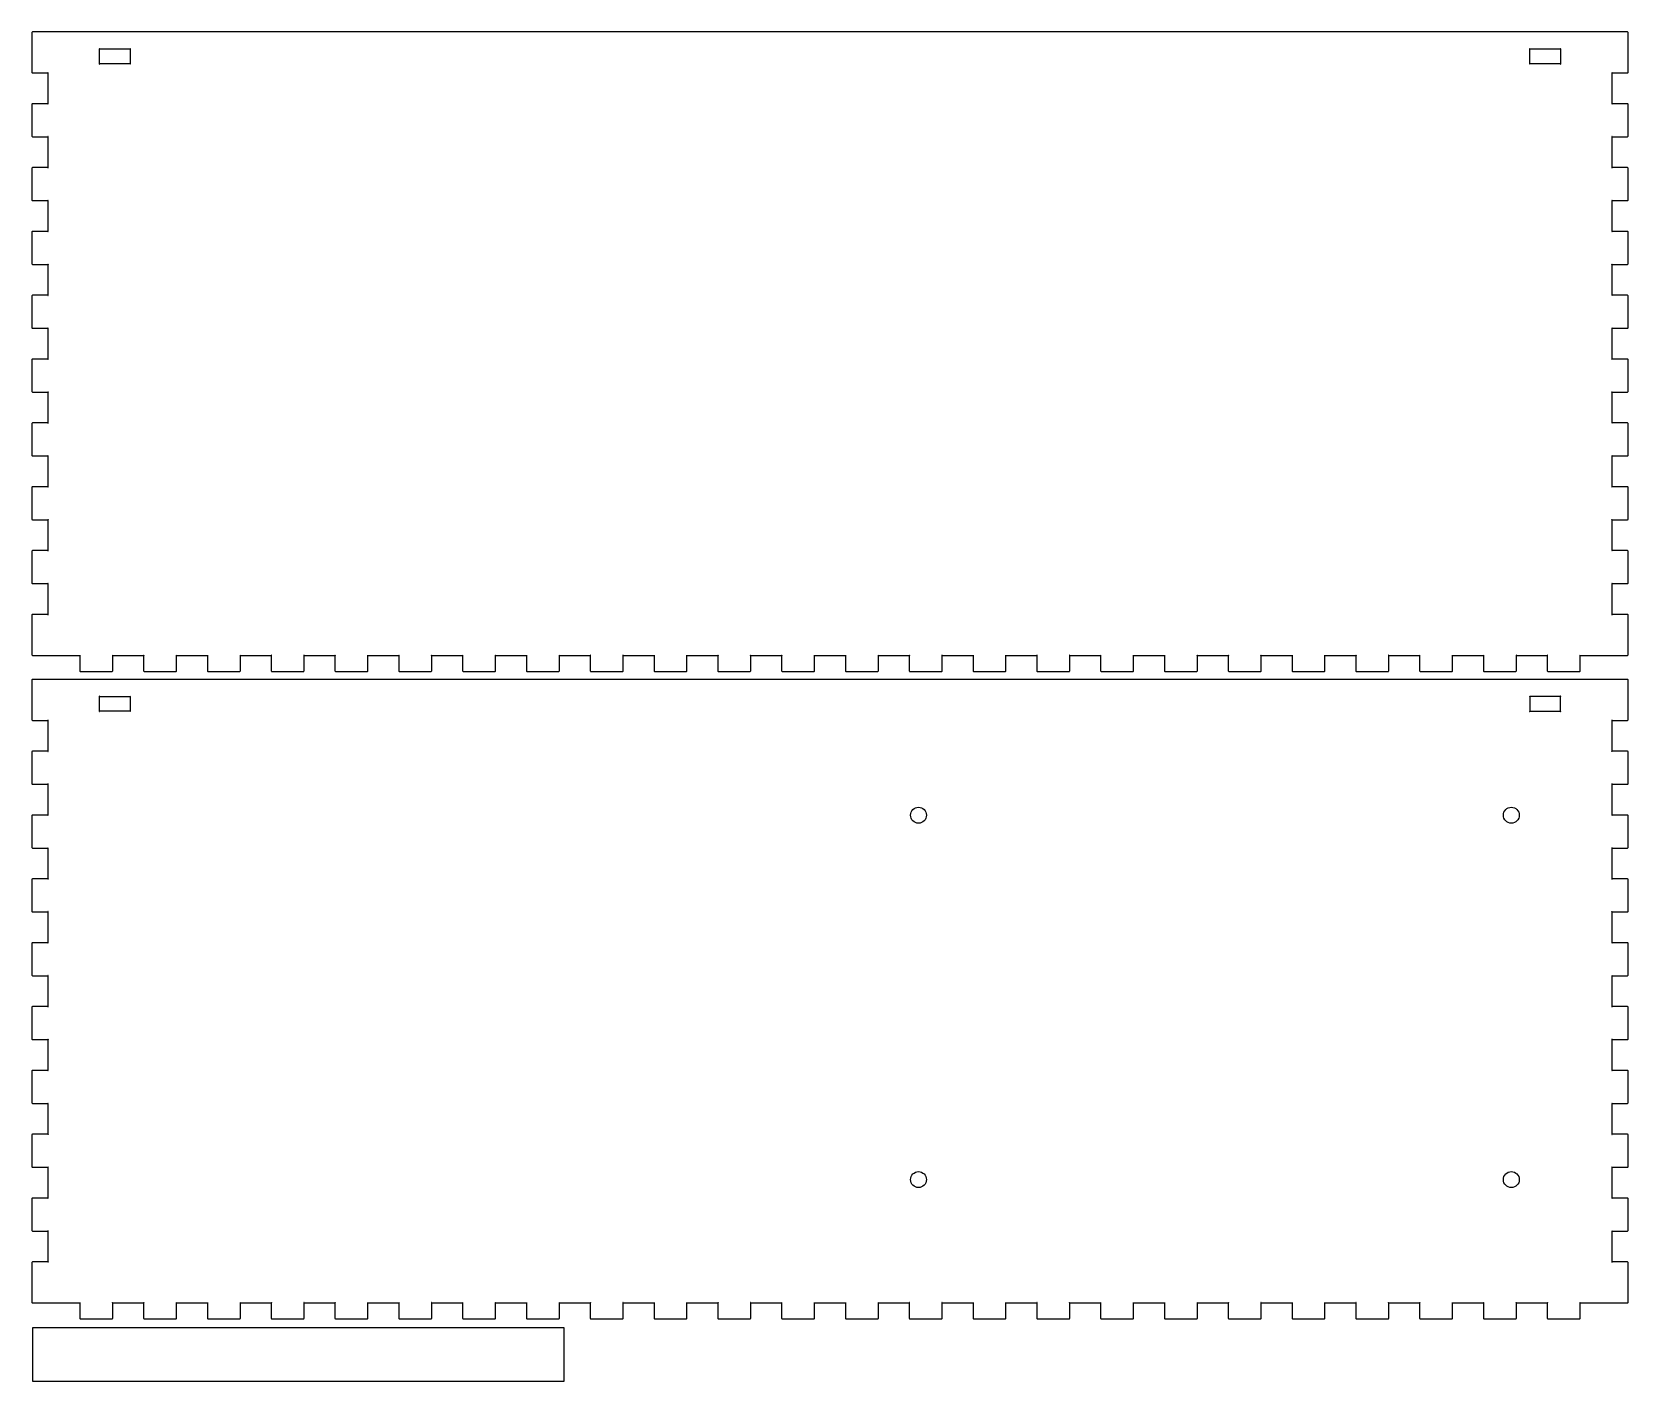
# Model space of a CAD drawing. Header units: millimetres. Extents: x 10 to 462, y 10 to 594.
# Drawn here: x 10 to 310.2, y 10 to 263.6 of the extents above; entities that cross this region are included whole.
import ezdxf

# ---------------------------------------------------------------- set-up
doc = ezdxf.new("R2010")
doc.units = ezdxf.units.MM
doc.layers.get('0').update_dxf_attribs({"linetype": 'CONTINUOUS'})

msp = doc.modelspace()

# ---------------------------------------------------------------- linework, layer by layer
for points in [[(43.0816, 143.4), (43.0996, 143.4), (49.0996, 143.4), (49.1162, 143.4), (49.1698, 143.43), (49.2002, 143.484), (49.2002, 143.5), (49.2002, 146.4), (55.0002, 146.4), (55.0101, 146.4), (55.0414, 146.415), (55.0376, 146.439), (55.0139, 146.443), (55.0002, 146.411), (55.0002, 146.4), (55.0002, 143.5), (55.0002, 143.484), (55.0291, 143.43), (55.0817, 143.4), (55.0997, 143.4), (61.0994, 143.4), (61.1159, 143.4), (61.1699, 143.43), (61.1999, 143.484), (61.1999, 143.5), (61.1999, 146.4), (67.0003, 146.4), (67.0003, 146.411), (67.014, 146.443), (67.0373, 146.439), (67.0415, 146.415), (67.0098, 146.4), (67.0003, 146.4), (67.0003, 143.5), (67.0003, 143.484), (67.0292, 143.43), (67.0814, 143.4), (67.0994, 143.4), (73.1008, 143.4), (73.1174, 143.4), (73.1696, 143.43), (73.2, 143.484), (73.2, 143.5), (73.2, 146.4), (73.189, 146.4), (73.1573, 146.415), (73.1629, 146.439), (73.1848, 146.443), (73.2, 146.411), (73.2, 146.4), (79.0004, 146.4), (79.0004, 146.411), (79.0141, 146.443), (79.0374, 146.439), (79.0416, 146.415), (79.0099, 146.4), (79.0004, 146.4), (79.0004, 143.5), (79.0004, 143.484), (79.0293, 143.43), (79.0815, 143.4), (79.0995, 143.4), (85.0995, 143.4), (85.1158, 143.4), (85.1697, 143.43), (85.2001, 143.484), (85.2001, 143.5), (85.2001, 146.4), (85.1888, 146.4), (85.1574, 146.415), (85.1613, 146.439), (85.1849, 146.443), (85.2001, 146.411), (85.2001, 146.4), (91.0001, 146.4), (91.0096, 146.4), (91.0414, 146.415), (91.0375, 146.439), (91.0138, 146.443), (91.0001, 146.411), (91.0001, 146.4), (91.0001, 143.5), (91.0001, 143.484), (91.029, 143.43), (91.0816, 143.4), (91.0992, 143.4), (97.0993, 143.4), (97.1158, 143.4), (97.1695, 143.43), (97.1998, 143.484), (97.1998, 143.5), (97.1998, 146.4), (97.1889, 146.4), (97.1571, 146.415), (97.1614, 146.439), (97.1846, 146.443), (97.1998, 146.411), (97.1998, 146.4), (103, 146.4), (103.01, 146.4), (103.041, 146.415), (103.037, 146.439), (103.014, 146.443), (103, 146.411), (103, 146.4), (103, 143.5), (103, 143.484), (103.029, 143.43), (103.083, 143.4), (103.101, 143.4), (109.101, 143.4), (109.117, 143.4), (109.17, 143.43), (109.2, 143.484), (109.2, 143.5), (109.2, 146.4), (109.2, 146.411), (109.185, 146.443), (109.163, 146.439), (109.157, 146.415), (109.189, 146.4), (109.2, 146.4), (115, 146.4), (115, 143.5), (115, 143.484), (115.029, 143.43), (115.083, 143.4), (115.101, 143.4), (121.101, 143.4), (121.117, 143.4), (121.171, 143.43), (121.2, 143.484), (121.2, 143.5), (121.2, 146.4), (127, 146.4), (127, 143.5), (127, 143.484), (127.029, 143.43), (127.081, 143.4), (127.099, 143.4), (133.099, 143.4), (133.116, 143.4), (133.169, 143.43), (133.2, 143.484), (133.2, 143.5), (133.2, 146.4), (133.2, 146.411), (133.185, 146.443), (133.161, 146.439), (133.157, 146.415), (133.189, 146.4), (133.2, 146.4), (139, 146.4), (139, 146.411), (139.014, 146.443), (139.037, 146.439), (139.041, 146.415), (139.01, 146.4), (139, 146.4), (139, 143.5), (139, 143.484), (139.029, 143.43), (139.083, 143.4), (139.101, 143.4), (145.101, 143.4), (145.117, 143.4), (145.171, 143.43), (145.2, 143.484), (145.2, 143.5), (145.2, 146.4), (145.189, 146.4), (145.157, 146.415), (145.162, 146.439), (145.185, 146.443), (145.2, 146.411), (145.2, 146.4), (151, 146.4), (151, 146.411), (151.014, 146.443), (151.037, 146.439), (151.041, 146.415), (151.01, 146.4), (151, 146.4), (151, 143.5), (151, 143.484), (151.029, 143.43), (151.083, 143.4), (151.1, 143.4), (157.1, 143.4), (157.117, 143.4), (157.171, 143.43), (157.2, 143.484), (157.2, 143.5), (157.2, 146.4), (157.189, 146.4), (157.157, 146.415), (157.163, 146.439), (157.185, 146.443), (157.2, 146.411), (157.2, 146.4), (163, 146.4), (163, 143.5), (163, 143.484), (163.029, 143.43), (163.082, 143.4), (163.1, 143.4), (169.1, 143.4), (169.117, 143.4), (169.171, 143.43), (169.2, 143.484), (169.2, 143.5), (169.2, 146.4), (175, 146.4), (175, 146.411), (175.014, 146.443), (175.037, 146.439), (175.041, 146.415), (175.01, 146.4), (175, 146.4), (175, 143.5), (175, 143.484), (175.029, 143.43), (175.083, 143.4), (175.101, 143.4), (181.1, 143.4), (181.117, 143.4), (181.171, 143.43), (181.2, 143.484), (181.2, 143.5), (181.2, 146.4), (187, 146.4), (187.009, 146.4), (187.041, 146.415), (187.037, 146.439), (187.013, 146.443), (187, 146.411), (187, 146.4), (187, 143.5), (187, 143.484), (187.029, 143.43), (187.083, 143.4), (187.1, 143.4), (193.1, 143.4), (193.117, 143.4), (193.171, 143.43), (193.199, 143.484), (193.199, 143.5), (193.199, 146.4), (199, 146.4), (199, 143.5), (199, 143.484), (199.029, 143.43), (199.082, 143.4), (199.1, 143.4), (205.1, 143.4), (205.117, 143.4), (205.171, 143.43), (205.2, 143.484), (205.2, 143.5), (205.2, 146.4), (211, 146.4), (211, 143.5), (211, 143.484), (211.028, 143.43), (211.082, 143.4), (211.1, 143.4), (217.1, 143.4), (217.117, 143.4), (217.171, 143.43), (217.2, 143.484), (217.2, 143.5), (217.2, 146.4), (217.188, 146.4), (217.157, 146.415), (217.162, 146.439), (217.184, 146.443), (217.2, 146.411), (217.2, 146.4), (223, 146.4), (223, 146.411), (223.013, 146.443), (223.037, 146.439), (223.041, 146.415), (223.009, 146.4), (223, 146.4), (223, 143.5), (223, 143.484), (223.029, 143.43), (223.082, 143.4), (223.1, 143.4), (229.1, 143.4), (229.117, 143.4), (229.17, 143.43), (229.199, 143.484), (229.199, 143.5), (229.199, 146.4), (229.188, 146.4), (229.157, 146.415), (229.162, 146.439), (229.184, 146.443), (229.199, 146.411), (229.199, 146.4), (235, 146.4), (235, 146.411), (235.013, 146.443), (235.037, 146.439), (235.041, 146.415), (235.009, 146.4), (235, 146.4), (235, 143.5), (235, 143.484), (235.029, 143.43), (235.082, 143.4), (235.1, 143.4), (241.1, 143.4), (241.117, 143.4), (241.171, 143.43), (241.201, 143.484), (241.201, 143.5), (241.201, 146.4), (241.19, 146.4), (241.158, 146.415), (241.162, 146.439), (241.186, 146.443), (241.201, 146.411), (241.201, 146.4), (246.999, 146.4), (246.999, 146.411), (247.013, 146.443), (247.037, 146.439), (247.041, 146.415), (247.009, 146.4), (246.999, 146.4), (246.999, 143.5), (246.999, 143.484), (247.028, 143.43), (247.082, 143.4), (247.1, 143.4), (253.1, 143.4), (253.117, 143.4), (253.17, 143.43), (253.199, 143.484), (253.199, 143.5), (253.199, 146.4), (253.199, 146.411), (253.184, 146.443), (253.162, 146.439), (253.157, 146.415), (253.188, 146.4), (253.199, 146.4), (259, 146.4), (259, 146.411), (259.013, 146.443), (259.037, 146.439), (259.041, 146.415), (259.009, 146.4), (259, 146.4), (259, 143.5), (259, 143.484), (259.029, 143.43), (259.082, 143.4), (259.1, 143.4), (265.1, 143.4), (265.117, 143.4), (265.17, 143.43), (265.199, 143.484), (265.199, 143.5), (265.199, 146.4), (265.199, 146.411), (265.184, 146.443), (265.162, 146.439), (265.157, 146.415), (265.188, 146.4), (265.199, 146.4), (271, 146.4), (271, 143.5), (271, 143.484), (271.029, 143.43), (271.082, 143.4), (271.1, 143.4), (277.1, 143.4), (277.116, 143.4), (277.17, 143.43), (277.201, 143.484), (277.201, 143.5), (277.201, 146.4), (277.201, 146.411), (277.186, 146.443), (277.162, 146.439), (277.158, 146.415), (277.189, 146.4), (277.201, 146.4), (282.999, 146.4), (283.009, 146.4), (283.041, 146.415), (283.037, 146.439), (283.013, 146.443), (282.999, 146.411), (282.999, 146.4), (282.999, 143.5), (282.999, 143.484), (283.028, 143.43), (283.082, 143.4), (283.1, 143.4), (289.1, 143.4), (289.117, 143.4), (289.17, 143.43), (289.201, 143.484), (289.201, 143.5), (289.201, 146.4), (294.999, 146.4), (295.009, 146.4), (295.041, 146.415), (295.037, 146.439), (295.013, 146.443), (294.999, 146.411), (294.999, 146.4), (294.999, 143.5), (294.999, 143.484), (295.028, 143.43), (295.082, 143.4), (295.1, 143.4), (301.1, 143.4), (301.117, 143.4), (301.17, 143.43), (301.201, 143.484), (301.201, 143.5), (301.201, 146.4), (307.1, 146.4), (310.1, 146.4), (310.116, 146.4), (310.17, 146.43), (310.201, 146.484), (310.201, 146.501), (310.201, 154), (310.201, 154.018), (310.17, 154.071), (310.116, 154.1), (310.1, 154.1), (307.201, 154.1), (307.189, 154.1), (307.158, 154.087), (307.162, 154.063), (307.185, 154.059), (307.201, 154.091), (307.201, 154.1), (307.201, 159.901), (310.1, 159.901), (310.116, 159.901), (310.17, 159.93), (310.201, 159.983), (310.201, 160), (310.201, 166), (310.201, 166.018), (310.17, 166.072), (310.116, 166.1), (310.1, 166.1), (307.201, 166.1), (307.201, 166.091), (307.185, 166.059), (307.162, 166.063), (307.158, 166.087), (307.189, 166.1), (307.201, 166.1), (307.201, 171.901), (307.189, 171.901), (307.158, 171.916), (307.162, 171.938), (307.185, 171.943), (307.201, 171.912), (307.201, 171.901), (310.1, 171.901), (310.116, 171.901), (310.17, 171.929), (310.201, 171.983), (310.201, 172), (310.201, 178), (310.201, 178.018), (310.17, 178.072), (310.116, 178.101), (310.1, 178.101), (307.201, 178.101), (307.189, 178.101), (307.158, 178.087), (307.162, 178.063), (307.185, 178.059), (307.201, 178.091), (307.201, 178.101), (307.201, 183.899), (307.189, 183.899), (307.158, 183.914), (307.162, 183.938), (307.185, 183.942), (307.201, 183.91), (307.201, 183.899), (310.1, 183.899), (310.116, 183.899), (310.17, 183.93), (310.201, 183.983), (310.201, 184), (310.201, 190), (310.201, 190.018), (310.17, 190.071), (310.116, 190.1), (310.1, 190.1), (307.201, 190.1), (307.201, 190.091), (307.185, 190.059), (307.162, 190.063), (307.158, 190.087), (307.189, 190.1), (307.201, 190.1), (307.201, 195.901), (307.189, 195.901), (307.158, 195.916), (307.162, 195.938), (307.185, 195.943), (307.201, 195.912), (307.201, 195.901), (310.1, 195.901), (310.116, 195.901), (310.17, 195.93), (310.201, 195.983), (310.201, 196), (310.201, 202), (310.201, 202.017), (310.17, 202.071), (310.116, 202.1), (310.1, 202.1), (307.201, 202.1), (307.189, 202.1), (307.158, 202.087), (307.162, 202.063), (307.185, 202.059), (307.201, 202.091), (307.201, 202.1), (307.201, 207.9), (307.201, 207.911), (307.185, 207.943), (307.162, 207.938), (307.158, 207.916), (307.189, 207.9), (307.201, 207.9), (310.1, 207.9), (310.116, 207.9), (310.17, 207.929), (310.201, 207.983), (310.201, 208), (310.201, 214), (310.201, 214.018), (310.17, 214.071), (310.116, 214.1), (310.1, 214.1), (307.201, 214.1), (307.201, 214.091), (307.185, 214.059), (307.162, 214.063), (307.158, 214.086), (307.189, 214.1), (307.201, 214.1), (307.201, 219.901), (307.189, 219.901), (307.158, 219.916), (307.162, 219.938), (307.185, 219.943), (307.201, 219.911), (307.201, 219.901), (310.1, 219.901), (310.116, 219.901), (310.17, 219.929), (310.201, 219.983), (310.201, 220), (310.201, 226), (310.201, 226.018), (310.17, 226.071), (310.116, 226.1), (310.1, 226.1), (307.201, 226.1), (307.201, 226.091), (307.185, 226.059), (307.162, 226.063), (307.158, 226.086), (307.189, 226.1), (307.201, 226.1), (307.201, 231.9), (310.1, 231.9), (310.116, 231.9), (310.17, 231.93), (310.201, 231.983), (310.201, 232), (310.201, 238), (310.201, 238.017), (310.17, 238.071), (310.116, 238.1), (310.1, 238.1), (307.201, 238.1), (307.201, 243.9), (307.201, 243.911), (307.185, 243.943), (307.162, 243.938), (307.158, 243.915), (307.189, 243.9), (307.201, 243.9), (310.1, 243.9), (310.116, 243.9), (310.17, 243.929), (310.201, 243.983), (310.201, 243.999), (310.201, 249.999), (310.201, 250.017), (310.17, 250.071), (310.116, 250.1), (310.1, 250.1), (307.201, 250.1), (307.201, 250.091), (307.185, 250.059), (307.162, 250.063), (307.158, 250.086), (307.189, 250.1), (307.201, 250.1), (307.201, 255.9), (307.189, 255.9), (307.158, 255.916), (307.162, 255.937), (307.185, 255.943), (307.201, 255.911), (307.201, 255.9), (310.1, 255.9), (310.116, 255.9), (310.17, 255.929), (310.201, 255.983), (310.201, 256), (310.201, 263.5), (310.201, 263.518), (310.17, 263.572), (310.116, 263.601), (310.1, 263.601), (307.1, 263.601), (13.0996, 263.601), (10.0996, 263.601), (10.0817, 263.601), (10.0294, 263.572), (10.0004, 263.518), (10.0004, 263.5), (10.0004, 256), (10.0004, 255.983), (10.0294, 255.929), (10.0817, 255.9), (10.0996, 255.9), (13.0004, 255.9), (13.0004, 250.1), (10.0996, 250.1), (10.0817, 250.1), (10.0294, 250.071), (10.0004, 250.017), (10.0004, 249.999), (10.0004, 243.999), (10.0004, 243.983), (10.0294, 243.929), (10.0817, 243.9), (10.0996, 243.9), (13.0004, 243.9), (13.0004, 238.1), (10.0996, 238.1), (10.0817, 238.1), (10.0294, 238.071), (10.0004, 238.017), (10.0004, 238), (10.0004, 232), (10.0004, 231.983), (10.0294, 231.93), (10.0817, 231.9), (10.0996, 231.9), (13.0004, 231.9), (13.0004, 226.1), (13.0101, 226.1), (13.0418, 226.086), (13.0376, 226.063), (13.0142, 226.059), (13.0004, 226.091), (13.0004, 226.1), (10.0996, 226.1), (10.0817, 226.1), (10.0294, 226.071), (10.0004, 226.018), (10.0004, 226), (10.0004, 220), (10.0004, 219.983), (10.0294, 219.929), (10.0817, 219.901), (10.0996, 219.901), (13.0004, 219.901), (13.0004, 219.911), (13.0142, 219.943), (13.0376, 219.938), (13.0418, 219.916), (13.0101, 219.901), (13.0004, 219.901), (13.0004, 214.1), (10.0996, 214.1), (10.0817, 214.1), (10.0294, 214.071), (10.0004, 214.018), (10.0004, 214), (10.0004, 208), (10.0004, 207.983), (10.0294, 207.929), (10.0817, 207.9), (10.0996, 207.9), (13.0004, 207.9), (13.0004, 207.911), (13.0142, 207.943), (13.0376, 207.938), (13.0418, 207.916), (13.0101, 207.9), (13.0004, 207.9), (13.0004, 202.1), (13.0101, 202.1), (13.0418, 202.087), (13.0376, 202.063), (13.0142, 202.059), (13.0004, 202.091), (13.0004, 202.1), (10.0996, 202.1), (10.0817, 202.1), (10.0294, 202.071), (10.0004, 202.017), (10.0004, 202), (10.0004, 196), (10.0004, 195.983), (10.0294, 195.93), (10.0817, 195.901), (10.0996, 195.901), (13.0004, 195.901), (13.0004, 195.912), (13.0142, 195.943), (13.0376, 195.938), (13.0418, 195.916), (13.0101, 195.901), (13.0004, 195.901), (13.0004, 190.1), (13.0004, 190.091), (13.0142, 190.059), (13.0376, 190.063), (13.0418, 190.087), (13.0101, 190.1), (13.0004, 190.1), (10.0996, 190.1), (10.0817, 190.1), (10.0294, 190.071), (10.0004, 190.018), (10.0004, 190), (10.0004, 184), (10.0004, 183.983), (10.0294, 183.93), (10.0817, 183.899), (10.0996, 183.899), (13.0004, 183.899), (13.0004, 178.101), (13.0101, 178.101), (13.0418, 178.087), (13.0376, 178.063), (13.0142, 178.059), (13.0004, 178.091), (13.0004, 178.101), (10.0996, 178.101), (10.0817, 178.101), (10.0294, 178.072), (10.0004, 178.018), (10.0004, 178), (10.0004, 172), (10.0004, 171.983), (10.0294, 171.929), (10.0817, 171.901), (10.0996, 171.901), (13.0004, 171.901), (13.0004, 171.912), (13.0142, 171.943), (13.0376, 171.938), (13.0418, 171.916), (13.0101, 171.901), (13.0004, 171.901), (13.0004, 166.1), (13.0004, 166.091), (13.0142, 166.059), (13.0376, 166.063), (13.0418, 166.087), (13.0101, 166.1), (13.0004, 166.1), (10.0996, 166.1), (10.0817, 166.1), (10.0294, 166.072), (10.0004, 166.018), (10.0004, 166), (10.0004, 160), (10.0004, 159.983), (10.0294, 159.93), (10.0817, 159.901), (10.0996, 159.901), (13.0004, 159.901), (13.0004, 154.1), (13.0004, 154.091), (13.0142, 154.059), (13.0376, 154.063), (13.0418, 154.087), (13.0101, 154.1), (13.0004, 154.1), (10.0996, 154.1), (10.0817, 154.1), (10.0294, 154.071), (10.0004, 154.018), (10.0004, 154), (10.0004, 146.501), (10.0004, 146.484), (10.0294, 146.43), (10.0817, 146.4), (10.0996, 146.4), (13.0996, 146.4), (19.0004, 146.4), (19.01, 146.4), (19.0417, 146.415), (19.0376, 146.439), (19.0142, 146.443), (19.0004, 146.411), (19.0004, 146.4), (19.0004, 143.5), (19.0004, 143.484), (19.0293, 143.43), (19.0817, 143.4), (19.0996, 143.4), (25.0996, 143.4), (25.1161, 143.4), (25.1699, 143.43), (25.2002, 143.484), (25.2002, 143.5), (25.2002, 146.4), (31.0003, 146.4), (31.0003, 146.411), (31.0141, 146.443), (31.0376, 146.439), (31.0417, 146.415), (31.01, 146.4), (31.0003, 146.4), (31.0003, 143.5), (31.0003, 143.484), (31.0293, 143.43), (31.0817, 143.4), (31.0996, 143.4), (37.0995, 143.4), (37.1161, 143.4), (37.1697, 143.43), (37.2001, 143.484), (37.2001, 143.5), (37.2001, 146.4), (37.2001, 146.411), (37.1849, 146.443), (37.1616, 146.439), (37.1574, 146.415), (37.1891, 146.4), (37.2001, 146.4), (43.0004, 146.4), (43.01, 146.4), (43.0417, 146.415), (43.0375, 146.439), (43.0142, 146.443), (43.0004, 146.411), (43.0004, 146.4), (43.0004, 143.5), (43.0004, 143.484), (43.0294, 143.43)], [(25.5998, 257.599), (22.7004, 257.599), (22.6894, 257.599), (22.6577, 257.586), (22.6618, 257.562), (22.6853, 257.558), (22.7004, 257.59), (22.7004, 257.599), (22.7004, 260.4), (22.6894, 260.4), (22.6577, 260.415), (22.6618, 260.438), (22.6853, 260.442), (22.7004, 260.411), (22.7004, 260.4), (28.4992, 260.4), (28.4992, 257.599)], [(28.5405, 260.415), (28.5364, 260.438), (28.513, 260.442), (28.4992, 260.411), (28.4992, 260.4), (28.5089, 260.4)], [(291.662, 260.438), (291.658, 260.415), (291.689, 260.4), (291.7, 260.4), (291.7, 260.411), (291.685, 260.442)], [(294.6, 260.4), (297.501, 260.4), (297.501, 257.599), (297.501, 257.59), (297.514, 257.558), (297.538, 257.562), (297.542, 257.586), (297.51, 257.599), (297.501, 257.599), (291.7, 257.599), (291.689, 257.599), (291.658, 257.586), (291.662, 257.562), (291.685, 257.558), (291.7, 257.59), (291.7, 257.599), (291.7, 260.4)], [(297.501, 260.4), (297.51, 260.4), (297.542, 260.415), (297.538, 260.438), (297.514, 260.442), (297.501, 260.411)], [(13.0004, 255.911), (13.0004, 255.9), (13.0101, 255.9), (13.0418, 255.916), (13.0376, 255.937), (13.0142, 255.943)], [(28.5405, 257.586), (28.5089, 257.599), (28.4992, 257.599), (28.4992, 257.59), (28.513, 257.558), (28.5364, 257.562)], [(13.0376, 250.063), (13.0418, 250.086), (13.0101, 250.1), (13.0004, 250.1), (13.0004, 250.091), (13.0142, 250.059)], [(13.0142, 243.943), (13.0004, 243.911), (13.0004, 243.9), (13.0101, 243.9), (13.0418, 243.915), (13.0376, 243.938)], [(13.0004, 238.1), (13.0004, 238.09), (13.0142, 238.059), (13.0376, 238.063), (13.0418, 238.087), (13.0101, 238.1)], [(307.185, 238.059), (307.201, 238.09), (307.201, 238.1), (307.189, 238.1), (307.158, 238.087), (307.162, 238.063)], [(13.0101, 231.9), (13.0418, 231.915), (13.0376, 231.938), (13.0142, 231.943), (13.0004, 231.912), (13.0004, 231.9)], [(307.201, 231.9), (307.201, 231.912), (307.185, 231.943), (307.162, 231.938), (307.158, 231.915), (307.189, 231.9)], [(13.0004, 214.1), (13.0004, 214.091), (13.0142, 214.059), (13.0376, 214.063), (13.0418, 214.086), (13.0101, 214.1)], [(13.0004, 183.91), (13.0004, 183.899), (13.0101, 183.899), (13.0418, 183.914), (13.0376, 183.938), (13.0142, 183.942)], [(13.0004, 159.912), (13.0004, 159.901), (13.0101, 159.901), (13.0418, 159.916), (13.0376, 159.938), (13.0142, 159.943)], [(307.201, 159.901), (307.201, 159.912), (307.185, 159.943), (307.162, 159.938), (307.158, 159.916), (307.189, 159.901)], [(25.1575, 146.415), (25.1891, 146.4), (25.2002, 146.4), (25.2002, 146.411), (25.185, 146.443), (25.1616, 146.439)], [(49.2002, 146.411), (49.185, 146.443), (49.1613, 146.439), (49.1575, 146.415), (49.1892, 146.4), (49.2002, 146.4)], [(61.1614, 146.439), (61.1572, 146.415), (61.189, 146.4), (61.1999, 146.4), (61.1999, 146.411), (61.1851, 146.443)], [(115, 146.4), (115.01, 146.4), (115.042, 146.415), (115.037, 146.439), (115.014, 146.443), (115, 146.411)], [(121.189, 146.4), (121.2, 146.4), (121.2, 146.411), (121.185, 146.443), (121.163, 146.439), (121.157, 146.415)], [(127.01, 146.4), (127.041, 146.415), (127.037, 146.439), (127.014, 146.443), (127, 146.411), (127, 146.4)], [(163.037, 146.439), (163.014, 146.443), (163, 146.411), (163, 146.4), (163.009, 146.4), (163.041, 146.415)], [(169.157, 146.415), (169.189, 146.4), (169.2, 146.4), (169.2, 146.411), (169.184, 146.443), (169.163, 146.439)], [(181.2, 146.4), (181.2, 146.411), (181.185, 146.443), (181.162, 146.439), (181.157, 146.415), (181.188, 146.4)], [(193.162, 146.439), (193.157, 146.415), (193.189, 146.4), (193.199, 146.4), (193.199, 146.411), (193.184, 146.443)], [(199, 146.4), (199.009, 146.4), (199.041, 146.415), (199.037, 146.439), (199.014, 146.443), (199, 146.411)], [(205.189, 146.4), (205.2, 146.4), (205.2, 146.411), (205.184, 146.443), (205.162, 146.439), (205.157, 146.415)], [(211, 146.4), (211.009, 146.4), (211.041, 146.415), (211.037, 146.439), (211.013, 146.443), (211, 146.411)], [(271.013, 146.443), (271, 146.411), (271, 146.4), (271.009, 146.4), (271.041, 146.415), (271.037, 146.439)], [(289.201, 146.4), (289.201, 146.411), (289.185, 146.443), (289.162, 146.439), (289.158, 146.415), (289.19, 146.4)], [(301.19, 146.4), (301.201, 146.4), (301.201, 146.411), (301.185, 146.443), (301.162, 146.439), (301.158, 146.415)], [(10.0996, 98.2003), (13.0004, 98.2003), (13.0004, 92.4003), (10.0996, 92.4003), (10.0817, 92.4003), (10.0294, 92.3713), (10.0004, 92.3177), (10.0004, 92.2997), (10.0004, 86.2997), (10.0004, 86.2831), (10.0294, 86.2295), (10.0817, 86.2005), (10.0996, 86.2005), (13.0004, 86.2005), (13.0101, 86.2005), (13.0418, 86.2157), (13.0376, 86.2376), (13.0142, 86.2432), (13.0004, 86.2115), (13.0004, 86.2005), (13.0004, 80.4002), (10.0996, 80.4002), (10.0817, 80.4002), (10.0294, 80.3712), (10.0004, 80.3176), (10.0004, 80.2996), (10.0004, 74.2996), (10.0004, 74.283), (10.0294, 74.2294), (10.0817, 74.2005), (10.0996, 74.2005), (13.0004, 74.2005), (13.0004, 74.2114), (13.0142, 74.2431), (13.0376, 74.2379), (13.0418, 74.2156), (13.0101, 74.2005), (13.0004, 74.2005), (13.0004, 68.4004), (13.0004, 68.3906), (13.0142, 68.3588), (13.0376, 68.363), (13.0418, 68.3867), (13.0101, 68.4004), (13.0004, 68.4004), (10.0996, 68.4004), (10.0817, 68.4004), (10.0294, 68.3715), (10.0004, 68.3175), (10.0004, 68.2995), (10.0004, 62.2999), (10.0004, 62.2833), (10.0294, 62.2293), (10.0817, 62.2004), (10.0996, 62.2004), (13.0004, 62.2004), (13.0004, 62.2117), (13.0142, 62.2434), (13.0376, 62.2378), (13.0418, 62.2155), (13.0101, 62.2004), (13.0004, 62.2004), (13.0004, 56.4003), (13.0101, 56.4003), (13.0418, 56.3866), (13.0376, 56.3633), (13.0142, 56.3591), (13.0004, 56.3908), (13.0004, 56.4003), (10.0996, 56.4003), (10.0817, 56.4003), (10.0294, 56.3714), (10.0004, 56.3178), (10.0004, 56.2998), (10.0004, 50.2998), (10.0004, 50.2832), (10.0294, 50.2296), (10.0817, 50.2006), (10.0996, 50.2006), (13.0004, 50.2006), (13.0101, 50.2006), (13.0418, 50.2158), (13.0376, 50.2377), (13.0142, 50.2433), (13.0004, 50.2116), (13.0004, 50.2006), (13.0004, 44.4003), (10.0996, 44.4003), (10.0817, 44.4003), (10.0294, 44.3713), (10.0004, 44.3177), (10.0004, 44.2997), (10.0004, 38.2997), (10.0004, 38.2834), (10.0294, 38.2295), (10.0817, 38.1991), (10.0996, 38.1991), (13.0004, 38.1991), (13.0004, 32.4005), (13.0101, 32.4005), (13.0418, 32.3867), (13.0376, 32.3632), (13.0142, 32.3591), (13.0004, 32.3908), (13.0004, 32.4005), (10.0996, 32.4005), (10.0817, 32.4005), (10.0294, 32.3715), (10.0004, 32.3178), (10.0004, 32.2998), (10.0004, 24.8006), (10.0004, 24.784), (10.0294, 24.7303), (10.0817, 24.6999), (10.0996, 24.6999), (13.0996, 24.6999), (19.0004, 24.6999), (19.0004, 24.711), (19.0142, 24.7427), (19.0376, 24.7385), (19.0417, 24.7151), (19.01, 24.6999), (19.0004, 24.6999), (19.0004, 21.8006), (19.0004, 21.784), (19.0293, 21.7303), (19.0817, 21.7), (19.0996, 21.7), (25.0996, 21.7), (25.1161, 21.7), (25.1699, 21.7303), (25.2002, 21.784), (25.2002, 21.8006), (25.2002, 24.6999), (25.1891, 24.6999), (25.1575, 24.7151), (25.1616, 24.7385), (25.185, 24.7427), (25.2002, 24.711), (25.2002, 24.6999), (31.0003, 24.6999), (31.0003, 24.711), (31.0141, 24.7427), (31.0376, 24.7385), (31.0417, 24.7151), (31.01, 24.6999), (31.0003, 24.6999), (31.0003, 21.8006), (31.0003, 21.784), (31.0293, 21.7303), (31.0817, 21.7), (31.0996, 21.7), (37.0995, 21.7), (37.1161, 21.7), (37.1697, 21.7303), (37.2001, 21.784), (37.2001, 21.8006), (37.2001, 24.6999), (43.0004, 24.6999), (43.0004, 24.711), (43.0142, 24.7427), (43.0375, 24.7385), (43.0417, 24.7151), (43.01, 24.6999), (43.0004, 24.6999), (43.0004, 21.8006), (43.0004, 21.784), (43.0294, 21.7303), (43.0816, 21.7), (43.0996, 21.7), (49.0996, 21.7), (49.1162, 21.7), (49.1698, 21.7303), (49.2002, 21.784), (49.2002, 21.8006), (49.2002, 24.6999), (49.2002, 24.711), (49.185, 24.7427), (49.1613, 24.7385), (49.1575, 24.7151), (49.1892, 24.6999), (49.2002, 24.6999), (55.0002, 24.6999), (55.0002, 24.711), (55.0139, 24.7427), (55.0376, 24.7385), (55.0414, 24.7151), (55.0101, 24.6999), (55.0002, 24.6999), (55.0002, 21.8006), (55.0002, 21.784), (55.0291, 21.7303), (55.0817, 21.7), (55.0997, 21.7), (61.0994, 21.7), (61.1159, 21.7), (61.1699, 21.7303), (61.1999, 21.784), (61.1999, 21.8006), (61.1999, 24.6999), (67.0003, 24.6999), (67.0003, 24.711), (67.014, 24.7427), (67.0373, 24.7385), (67.0415, 24.7151), (67.0098, 24.6999), (67.0003, 24.6999), (67.0003, 21.8006), (67.0003, 21.784), (67.0292, 21.7303), (67.0814, 21.7), (67.0994, 21.7), (73.1008, 21.7), (73.1174, 21.7), (73.1696, 21.7303), (73.2, 21.784), (73.2, 21.8006), (73.2, 24.6999), (73.2, 24.711), (73.1848, 24.7427), (73.1629, 24.7385), (73.1573, 24.7151), (73.189, 24.6999), (73.2, 24.6999), (79.0004, 24.6999), (79.0004, 21.8006), (79.0004, 21.784), (79.0293, 21.7303), (79.0815, 21.7), (79.0995, 21.7), (85.0995, 21.7), (85.1158, 21.7), (85.1697, 21.7303), (85.2001, 21.784), (85.2001, 21.8006), (85.2001, 24.6999), (85.2001, 24.711), (85.1849, 24.7427), (85.1613, 24.7385), (85.1574, 24.7151), (85.1888, 24.6999), (85.2001, 24.6999), (91.0001, 24.6999), (91.0096, 24.6999), (91.0414, 24.7151), (91.0375, 24.7385), (91.0138, 24.7427), (91.0001, 24.711), (91.0001, 24.6999), (91.0001, 21.8006), (91.0001, 21.784), (91.029, 21.7303), (91.0816, 21.7), (91.0992, 21.7), (97.0993, 21.7), (97.1158, 21.7), (97.1695, 21.7303), (97.1998, 21.784), (97.1998, 21.8006), (97.1998, 24.6999), (97.1889, 24.6999), (97.1571, 24.7151), (97.1614, 24.7385), (97.1846, 24.7427), (97.1998, 24.711), (97.1998, 24.6999), (103, 24.6999), (103, 24.711), (103.014, 24.7427), (103.037, 24.7385), (103.041, 24.7151), (103.01, 24.6999), (103, 24.6999), (103, 21.8006), (103, 21.784), (103.029, 21.7303), (103.083, 21.7), (103.101, 21.7), (109.101, 21.7), (109.117, 21.7), (109.17, 21.7303), (109.2, 21.784), (109.2, 21.8006), (109.2, 24.6999), (109.2, 24.711), (109.185, 24.7427), (109.163, 24.7385), (109.157, 24.7151), (109.189, 24.6999), (109.2, 24.6999), (115, 24.6999), (115, 24.711), (115.014, 24.7427), (115.037, 24.7385), (115.042, 24.7151), (115.01, 24.6999), (115, 24.6999), (115, 21.8006), (115, 21.784), (115.029, 21.7303), (115.083, 21.7), (115.101, 21.7), (121.101, 21.7), (121.117, 21.7), (121.171, 21.7303), (121.2, 21.784), (121.2, 21.8006), (121.2, 24.6999), (127, 24.6999), (127, 24.711), (127.014, 24.7427), (127.037, 24.7385), (127.041, 24.7151), (127.01, 24.6999), (127, 24.6999), (127, 21.8006), (127, 21.784), (127.029, 21.7303), (127.081, 21.7), (127.099, 21.7), (133.099, 21.7), (133.116, 21.7), (133.169, 21.7303), (133.2, 21.784), (133.2, 21.8006), (133.2, 24.6999), (133.189, 24.6999), (133.157, 24.7151), (133.161, 24.7385), (133.185, 24.7427), (133.2, 24.711), (133.2, 24.6999), (139, 24.6999), (139, 24.711), (139.014, 24.7427), (139.037, 24.7385), (139.041, 24.7151), (139.01, 24.6999), (139, 24.6999), (139, 21.8006), (139, 21.784), (139.029, 21.7303), (139.083, 21.7), (139.101, 21.7), (145.101, 21.7), (145.117, 21.7), (145.171, 21.7303), (145.2, 21.784), (145.2, 21.8006), (145.2, 24.6999), (145.2, 24.711), (145.185, 24.7427), (145.162, 24.7385), (145.157, 24.7151), (145.189, 24.6999), (145.2, 24.6999), (151, 24.6999), (151.01, 24.6999), (151.041, 24.7151), (151.037, 24.7385), (151.014, 24.7427), (151, 24.711), (151, 24.6999), (151, 21.8006), (151, 21.784), (151.029, 21.7303), (151.083, 21.7), (151.1, 21.7), (157.1, 21.7), (157.117, 21.7), (157.171, 21.7303), (157.2, 21.784), (157.2, 21.8006), (157.2, 24.6999), (157.2, 24.711), (157.185, 24.7427), (157.163, 24.7385), (157.157, 24.7151), (157.189, 24.6999), (157.2, 24.6999), (163, 24.6999), (163, 24.711), (163.014, 24.7427), (163.037, 24.7385), (163.041, 24.7151), (163.009, 24.6999), (163, 24.6999), (163, 21.8006), (163, 21.784), (163.029, 21.7303), (163.082, 21.7), (163.1, 21.7), (169.1, 21.7), (169.117, 21.7), (169.171, 21.7303), (169.2, 21.784), (169.2, 21.8006), (169.2, 24.6999), (169.2, 24.711), (169.184, 24.7427), (169.163, 24.7385), (169.157, 24.7151), (169.189, 24.6999), (169.2, 24.6999), (175, 24.6999), (175.01, 24.6999), (175.041, 24.7151), (175.037, 24.7385), (175.014, 24.7427), (175, 24.711), (175, 24.6999), (175, 21.8006), (175, 21.784), (175.029, 21.7303), (175.083, 21.7), (175.101, 21.7), (181.1, 21.7), (181.117, 21.7), (181.171, 21.7303), (181.2, 21.784), (181.2, 21.8006), (181.2, 24.6999), (181.2, 24.711), (181.185, 24.7427), (181.162, 24.7385), (181.157, 24.7151), (181.188, 24.6999), (181.2, 24.6999), (187, 24.6999), (187, 24.711), (187.013, 24.7427), (187.037, 24.7385), (187.041, 24.7151), (187.009, 24.6999), (187, 24.6999), (187, 21.8006), (187, 21.784), (187.029, 21.7303), (187.083, 21.7), (187.1, 21.7), (193.1, 21.7), (193.117, 21.7), (193.171, 21.7303), (193.199, 21.784), (193.199, 21.8006), (193.199, 24.6999), (193.189, 24.6999), (193.157, 24.7151), (193.162, 24.7385), (193.184, 24.7427), (193.199, 24.711), (193.199, 24.6999), (199, 24.6999), (199, 21.8006), (199, 21.784), (199.029, 21.7303), (199.082, 21.7), (199.1, 21.7), (205.1, 21.7), (205.117, 21.7), (205.171, 21.7303), (205.2, 21.784), (205.2, 21.8006), (205.2, 24.6999), (205.189, 24.6999), (205.157, 24.7151), (205.162, 24.7385), (205.184, 24.7427), (205.2, 24.711), (205.2, 24.6999), (211, 24.6999), (211.009, 24.6999), (211.041, 24.7151), (211.037, 24.7385), (211.013, 24.7427), (211, 24.711), (211, 24.6999), (211, 21.8006), (211, 21.784), (211.028, 21.7303), (211.082, 21.7), (211.1, 21.7), (217.1, 21.7), (217.117, 21.7), (217.171, 21.7303), (217.2, 21.784), (217.2, 21.8006), (217.2, 24.6999), (217.188, 24.6999), (217.157, 24.7151), (217.162, 24.7385), (217.184, 24.7427), (217.2, 24.711), (217.2, 24.6999), (223, 24.6999), (223.009, 24.6999), (223.041, 24.7151), (223.037, 24.7385), (223.013, 24.7427), (223, 24.711), (223, 24.6999), (223, 21.8006), (223, 21.784), (223.029, 21.7303), (223.082, 21.7), (223.1, 21.7), (229.1, 21.7), (229.117, 21.7), (229.17, 21.7303), (229.199, 21.784), (229.199, 21.8006), (229.199, 24.6999), (235, 24.6999), (235, 24.711), (235.013, 24.7427), (235.037, 24.7385), (235.041, 24.7151), (235.009, 24.6999), (235, 24.6999), (235, 21.8006), (235, 21.784), (235.029, 21.7303), (235.082, 21.7), (235.1, 21.7), (241.1, 21.7), (241.117, 21.7), (241.171, 21.7303), (241.201, 21.784), (241.201, 21.8006), (241.201, 24.6999), (246.999, 24.6999), (247.009, 24.6999), (247.041, 24.7151), (247.037, 24.7385), (247.013, 24.7427), (246.999, 24.711), (246.999, 24.6999), (246.999, 21.8006), (246.999, 21.784), (247.028, 21.7303), (247.082, 21.7), (247.1, 21.7), (253.1, 21.7), (253.117, 21.7), (253.17, 21.7303), (253.199, 21.784), (253.199, 21.8006), (253.199, 24.6999), (259, 24.6999), (259.009, 24.6999), (259.041, 24.7151), (259.037, 24.7385), (259.013, 24.7427), (259, 24.711), (259, 24.6999), (259, 21.8006), (259, 21.784), (259.029, 21.7303), (259.082, 21.7), (259.1, 21.7), (265.1, 21.7), (265.117, 21.7), (265.17, 21.7303), (265.199, 21.784), (265.199, 21.8006), (265.199, 24.6999), (265.188, 24.6999), (265.157, 24.7151), (265.162, 24.7385), (265.184, 24.7427), (265.199, 24.711), (265.199, 24.6999), (271, 24.6999), (271, 24.711), (271.013, 24.7427), (271.037, 24.7385), (271.041, 24.7151), (271.009, 24.6999), (271, 24.6999), (271, 21.8006), (271, 21.784), (271.029, 21.7303), (271.082, 21.7), (271.1, 21.7), (277.1, 21.7), (277.116, 21.7), (277.17, 21.7303), (277.201, 21.784), (277.201, 21.8006), (277.201, 24.6999), (277.189, 24.6999), (277.158, 24.7151), (277.162, 24.7385), (277.186, 24.7427), (277.201, 24.711), (277.201, 24.6999), (282.999, 24.6999), (282.999, 24.711), (283.013, 24.7427), (283.037, 24.7385), (283.041, 24.7151), (283.009, 24.6999), (282.999, 24.6999), (282.999, 21.8006), (282.999, 21.784), (283.028, 21.7303), (283.082, 21.7), (283.1, 21.7), (289.1, 21.7), (289.117, 21.7), (289.17, 21.7303), (289.201, 21.784), (289.201, 21.8006), (289.201, 24.6999), (289.19, 24.6999), (289.158, 24.7151), (289.162, 24.7385), (289.185, 24.7427), (289.201, 24.711), (289.201, 24.6999), (294.999, 24.6999), (294.999, 24.711), (295.013, 24.7427), (295.037, 24.7385), (295.041, 24.7151), (295.009, 24.6999), (294.999, 24.6999), (294.999, 21.8006), (294.999, 21.784), (295.028, 21.7303), (295.082, 21.7), (295.1, 21.7), (301.1, 21.7), (301.117, 21.7), (301.17, 21.7303), (301.201, 21.784), (301.201, 21.8006), (301.201, 24.6999), (301.19, 24.6999), (301.158, 24.7151), (301.162, 24.7385), (301.185, 24.7427), (301.201, 24.711), (301.201, 24.6999), (307.1, 24.6999), (310.1, 24.6999), (310.116, 24.6999), (310.17, 24.7303), (310.201, 24.784), (310.201, 24.8006), (310.201, 32.2998), (310.201, 32.3178), (310.17, 32.3715), (310.116, 32.4005), (310.1, 32.4005), (307.201, 32.4005), (307.201, 38.1991), (307.189, 38.1991), (307.158, 38.2143), (307.162, 38.2379), (307.185, 38.2418), (307.201, 38.2104), (307.201, 38.1991), (310.1, 38.1991), (310.116, 38.1991), (310.17, 38.2295), (310.201, 38.2834), (310.201, 38.2997), (310.201, 44.2997), (310.201, 44.3177), (310.17, 44.3713), (310.116, 44.4003), (310.1, 44.4003), (307.201, 44.4003), (307.201, 50.2006), (310.1, 50.2006), (310.116, 50.2006), (310.17, 50.2296), (310.201, 50.2832), (310.201, 50.2998), (310.201, 56.2998), (310.201, 56.3178), (310.17, 56.3714), (310.116, 56.4003), (310.1, 56.4003), (307.201, 56.4003), (307.201, 62.2004), (307.189, 62.2004), (307.158, 62.2155), (307.162, 62.2378), (307.185, 62.2434), (307.201, 62.2117), (307.201, 62.2004), (310.1, 62.2004), (310.116, 62.2004), (310.17, 62.2293), (310.201, 62.2833), (310.201, 62.2999), (310.201, 68.2995), (310.201, 68.3175), (310.17, 68.3715), (310.116, 68.4004), (310.1, 68.4004), (307.201, 68.4004), (307.189, 68.4004), (307.158, 68.3867), (307.162, 68.363), (307.185, 68.3588), (307.201, 68.3906), (307.201, 68.4004), (307.201, 74.2005), (307.201, 74.2114), (307.185, 74.2431), (307.162, 74.2379), (307.158, 74.2156), (307.189, 74.2005), (307.201, 74.2005), (310.1, 74.2005), (310.116, 74.2005), (310.17, 74.2294), (310.201, 74.283), (310.201, 74.2996), (310.201, 80.2996), (310.201, 80.3176), (310.17, 80.3712), (310.116, 80.4002), (310.1, 80.4002), (307.201, 80.4002), (307.201, 86.2005), (307.189, 86.2005), (307.158, 86.2157), (307.162, 86.2376), (307.185, 86.2432), (307.201, 86.2115), (307.201, 86.2005), (310.1, 86.2005), (310.116, 86.2005), (310.17, 86.2295), (310.201, 86.2831), (310.201, 86.2997), (310.201, 92.2997), (310.201, 92.3177), (310.17, 92.3713), (310.116, 92.4003), (310.1, 92.4003), (307.201, 92.4003), (307.201, 98.2003), (307.189, 98.2003), (307.158, 98.2155), (307.162, 98.2377), (307.185, 98.243), (307.201, 98.2116), (307.201, 98.2003), (310.1, 98.2003), (310.116, 98.2003), (310.17, 98.2292), (310.201, 98.2832), (310.201, 98.2998), (310.201, 104.299), (310.201, 104.317), (310.17, 104.371), (310.116, 104.4), (310.1, 104.4), (307.201, 104.4), (307.189, 104.4), (307.158, 104.386), (307.162, 104.363), (307.185, 104.359), (307.201, 104.39), (307.201, 104.4), (307.201, 110.2), (310.1, 110.2), (310.116, 110.2), (310.17, 110.229), (310.201, 110.283), (310.201, 110.3), (310.201, 116.3), (310.201, 116.318), (310.17, 116.371), (310.116, 116.4), (310.1, 116.4), (307.201, 116.4), (307.201, 116.391), (307.185, 116.359), (307.162, 116.363), (307.158, 116.386), (307.189, 116.4), (307.201, 116.4), (307.201, 122.2), (310.1, 122.2), (310.116, 122.2), (310.17, 122.229), (310.201, 122.283), (310.201, 122.3), (310.201, 128.3), (310.201, 128.317), (310.17, 128.371), (310.116, 128.4), (310.1, 128.4), (307.201, 128.4), (307.201, 128.39), (307.185, 128.359), (307.162, 128.363), (307.158, 128.386), (307.189, 128.4), (307.201, 128.4), (307.201, 134.2), (310.1, 134.2), (310.116, 134.2), (310.17, 134.229), (310.201, 134.283), (310.201, 134.299), (310.201, 141.8), (310.201, 141.818), (310.17, 141.87), (310.116, 141.899), (310.1, 141.899), (307.1, 141.899), (13.0996, 141.899), (10.0996, 141.899), (10.0817, 141.899), (10.0294, 141.87), (10.0004, 141.818), (10.0004, 141.8), (10.0004, 134.299), (10.0004, 134.283), (10.0294, 134.229), (10.0817, 134.2), (10.0996, 134.2), (13.0004, 134.2), (13.0101, 134.2), (13.0418, 134.215), (13.0376, 134.238), (13.0142, 134.243), (13.0004, 134.211), (13.0004, 134.2), (13.0004, 128.4), (13.0004, 128.39), (13.0142, 128.359), (13.0376, 128.363), (13.0418, 128.386), (13.0101, 128.4), (13.0004, 128.4), (10.0996, 128.4), (10.0817, 128.4), (10.0294, 128.371), (10.0004, 128.317), (10.0004, 128.3), (10.0004, 122.3), (10.0004, 122.283), (10.0294, 122.229), (10.0817, 122.2), (10.0996, 122.2), (13.0004, 122.2), (13.0004, 116.4), (13.0004, 116.391), (13.0142, 116.359), (13.0376, 116.363), (13.0418, 116.386), (13.0101, 116.4), (13.0004, 116.4), (10.0996, 116.4), (10.0817, 116.4), (10.0294, 116.371), (10.0004, 116.318), (10.0004, 116.3), (10.0004, 110.3), (10.0004, 110.283), (10.0294, 110.229), (10.0817, 110.2), (10.0996, 110.2), (13.0004, 110.2), (13.0004, 110.211), (13.0142, 110.243), (13.0376, 110.237), (13.0418, 110.216), (13.0101, 110.2), (13.0004, 110.2), (13.0004, 104.4), (13.0101, 104.4), (13.0418, 104.386), (13.0376, 104.363), (13.0142, 104.359), (13.0004, 104.39), (13.0004, 104.4), (10.0996, 104.4), (10.0817, 104.4), (10.0294, 104.371), (10.0004, 104.317), (10.0004, 104.299), (10.0004, 98.2998), (10.0004, 98.2832), (10.0294, 98.2292), (10.0817, 98.2003)], [(22.7004, 138.7), (22.7004, 138.71), (22.6853, 138.742), (22.6618, 138.738), (22.6577, 138.715), (22.6894, 138.7)], [(22.7004, 135.9), (22.7004, 138.7), (28.4992, 138.7), (28.4992, 135.9), (28.5089, 135.9), (28.5405, 135.886), (28.5364, 135.862), (28.513, 135.858), (28.4992, 135.89), (28.4992, 135.9), (25.5998, 135.9)], [(28.513, 138.742), (28.4992, 138.71), (28.4992, 138.7), (28.5089, 138.7), (28.5405, 138.715), (28.5364, 138.738)], [(291.658, 138.715), (291.689, 138.7), (291.7, 138.7), (291.7, 135.9), (291.689, 135.9), (291.658, 135.886), (291.662, 135.862), (291.685, 135.858), (291.7, 135.89), (291.7, 135.9), (297.501, 135.9), (297.501, 138.7), (294.6, 138.7), (291.7, 138.7), (291.7, 138.71), (291.685, 138.742), (291.662, 138.738)], [(297.501, 138.7), (297.51, 138.7), (297.542, 138.715), (297.538, 138.738), (297.514, 138.742), (297.501, 138.71)], [(22.6894, 135.9), (22.6577, 135.886), (22.6618, 135.862), (22.6853, 135.858), (22.7004, 135.89), (22.7004, 135.9)], [(297.501, 135.9), (297.501, 135.89), (297.514, 135.858), (297.538, 135.862), (297.542, 135.886), (297.51, 135.9)], [(307.185, 134.243), (307.162, 134.238), (307.158, 134.215), (307.189, 134.2), (307.201, 134.2), (307.201, 134.211)], [(13.0004, 122.2), (13.0101, 122.2), (13.0418, 122.216), (13.0376, 122.238), (13.0142, 122.243), (13.0004, 122.211)], [(307.158, 122.216), (307.189, 122.2), (307.201, 122.2), (307.201, 122.211), (307.185, 122.243), (307.162, 122.238)], [(307.201, 110.2), (307.201, 110.211), (307.185, 110.243), (307.162, 110.237), (307.158, 110.216), (307.189, 110.2)], [(13.0142, 98.243), (13.0004, 98.2116), (13.0004, 98.2003), (13.0101, 98.2003), (13.0418, 98.2155), (13.0376, 98.2377)], [(13.0418, 92.3865), (13.0101, 92.4003), (13.0004, 92.4003), (13.0004, 92.3907), (13.0142, 92.359), (13.0376, 92.3629)], [(307.201, 92.3907), (307.201, 92.4003), (307.189, 92.4003), (307.158, 92.3865), (307.162, 92.3629), (307.185, 92.359)], [(13.0004, 80.3906), (13.0142, 80.3589), (13.0376, 80.3631), (13.0418, 80.3864), (13.0101, 80.4002), (13.0004, 80.4002)], [(307.201, 80.4002), (307.189, 80.4002), (307.158, 80.3864), (307.162, 80.3631), (307.185, 80.3589), (307.201, 80.3906)], [(307.201, 56.3908), (307.201, 56.4003), (307.189, 56.4003), (307.158, 56.3866), (307.162, 56.3633), (307.185, 56.3591)], [(307.201, 50.2116), (307.185, 50.2433), (307.162, 50.2377), (307.158, 50.2158), (307.189, 50.2006), (307.201, 50.2006)], [(13.0101, 44.4003), (13.0004, 44.4003), (13.0004, 44.3907), (13.0142, 44.359), (13.0376, 44.3632), (13.0418, 44.3865)], [(307.158, 44.3865), (307.162, 44.3632), (307.185, 44.359), (307.201, 44.3907), (307.201, 44.4003), (307.189, 44.4003)], [(13.0376, 38.2379), (13.0142, 38.2418), (13.0004, 38.2104), (13.0004, 38.1991), (13.0101, 38.1991), (13.0418, 38.2143)], [(307.185, 32.3591), (307.201, 32.3908), (307.201, 32.4005), (307.189, 32.4005), (307.158, 32.3867), (307.162, 32.3632)], [(37.1616, 24.7385), (37.1574, 24.7151), (37.1891, 24.6999), (37.2001, 24.6999), (37.2001, 24.711), (37.1849, 24.7427)], [(61.1572, 24.7151), (61.189, 24.6999), (61.1999, 24.6999), (61.1999, 24.711), (61.1851, 24.7427), (61.1614, 24.7385)], [(79.0004, 24.711), (79.0004, 24.6999), (79.0099, 24.6999), (79.0416, 24.7151), (79.0374, 24.7385), (79.0141, 24.7427)], [(121.189, 24.6999), (121.2, 24.6999), (121.2, 24.711), (121.185, 24.7427), (121.163, 24.7385), (121.157, 24.7151)], [(199.037, 24.7385), (199.014, 24.7427), (199, 24.711), (199, 24.6999), (199.009, 24.6999), (199.041, 24.7151)], [(229.188, 24.6999), (229.199, 24.6999), (229.199, 24.711), (229.184, 24.7427), (229.162, 24.7385), (229.157, 24.7151)], [(241.201, 24.711), (241.186, 24.7427), (241.162, 24.7385), (241.158, 24.7151), (241.19, 24.6999), (241.201, 24.6999)], [(253.199, 24.711), (253.184, 24.7427), (253.162, 24.7385), (253.157, 24.7151), (253.188, 24.6999), (253.199, 24.6999)], [(10.0996, 10.0004), (110.1, 10.0004), (110.1, 19.9995), (10.0996, 19.9995)]]:
    msp.add_lwpolyline(points, close=True)
for centre in [(176.7424, 116.363), (288.2424, 116.363), (176.7424, 47.863), (288.2424, 47.863)]:
    msp.add_circle(centre, 1.5)

doc.saveas('drawing.dxf')
